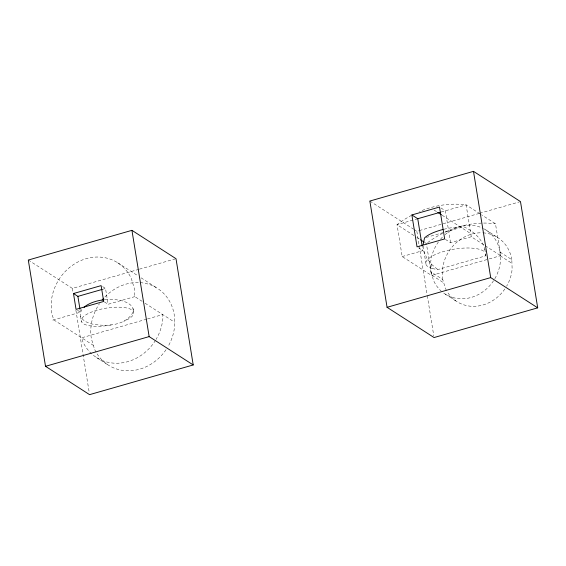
<?xml version="1.0" encoding="UTF-8"?>
<svg xmlns="http://www.w3.org/2000/svg" width="566" height="566" viewBox="0 0 566 566"><rect width="100%" height="100%" fill="white"/><g stroke="black" fill="none" stroke-linecap="round" stroke-linejoin="round"><path stroke-width="0.42" stroke-dasharray="2.83 2.12" d="M81.914 309.503L80.351 312.878A27.338 13.025 -5.3 0 0 91.338 323.865C105.41 326.766 125.737 326.228 133.222 311.866A27.338 13.025 -5.3 0 0 122.235 300.879L116.115 299.704L109.358 299.393A26.248 12.502 -5.3 0 0 104.151 299.739M28.3 260.042L72.363 288.391L138.62 269.402M139.469 269.154L175.149 258.931M102.184 289.41L105.531 288.455L108.092 304.282L135.734 296.358M52.822 320.123L80.457 312.199L79.919 308.866M417.743 218.731L397.021 224.674L402.178 256.554L431.554 275.451L488.408 259.157M441.19 212.009L466.108 204.871L480.796 214.323M413.916 229.4L416.852 231.289L418.55 230.801M419.399 230.56L478.864 213.516M479.713 213.269L519.638 201.829M426.226 237.451L444.069 232.336M444.918 232.095L463.611 226.74C473.954 231.232 483.449 239.998 485.281 251.545M146.679 319.174L81.638 337.817L82.778 341.588A45.57 40.462 -57.2 0 0 155.218 340.767M147.521 318.934L162.725 314.576L162.859 318.637A45.57 40.462 -57.2 0 1 156.103 339.324M402.178 256.554L422.908 250.611L422.349 247.165M445.4 239.383L450.543 242.694L471.273 236.751L484.489 245.255M423.347 246.125L423.92 251.269L426.757 258.054L431.476 264.294L432.169 268.546L437.759 269.579L485.628 255.86L485.557 253.243M489.25 258.917L500.648 255.648L495.483 223.775L481.532 214.797M485.897 229.959L497.648 237.522M440.971 207.977L445.378 210.814L450.543 242.694M483.605 228.65A37.972 33.719 -57.2 0 1 500.075 252.111L511.82 259.667L512.131 269.175A37.972 33.719 -57.2 0 1 506.62 286.212M434.087 210.05L437.023 211.939M442.166 215.25L471.542 234.147M485.225 245.729L500.648 255.648M500.188 255.782L511.94 263.339M369.853 201.05L413.18 228.926M413.909 235.541L397.021 224.674A98.732 87.666 -57.2 0 1 411.001 215.618M416.845 237.43L419.781 239.319M424.925 242.63L426.389 243.571L431.554 275.451M418.5 247.781L422.908 250.611M438.431 241.915A37.972 33.719 -57.2 0 0 430.981 271.906L442.732 279.47L445.392 288.299A37.972 33.719 -57.2 0 0 446.503 290.5M432.014 275.324L443.758 282.88M445.159 294.058L456.903 301.614M117.572 262.702L138.139 275.932M141.076 277.821L157.228 288.214M142.165 301.345L134.821 296.619L134.581 289.276L131.39 278.677A45.57 40.462 -57.2 0 0 86.244 258.648A45.57 40.462 -57.2 0 0 51.308 301.628L51.676 313.033L53.735 319.861L93.39 345.373M145.101 303.235L174.477 322.132M102.595 286.559L105.531 288.455M104.42 301.919L108.092 304.282M77.521 310.31L80.457 312.199M96.588 357.57L108.339 365.127M431.476 264.294L437.759 269.579M430.981 271.906L433.641 280.743A37.972 33.719 -57.2 0 0 440.949 290.839M471.273 236.751L466.108 204.871A98.732 87.666 -57.2 0 0 419.477 211.557M423.92 251.269L426.085 264.633M416.852 231.289L419.109 245.227M419.25 246.097L427.153 294.872M427.295 295.742L433.782 335.808M132.989 308.52L133.512 311.76M80.584 316.224L81.476 321.729M72.363 288.391L72.929 291.872M75.886 310.161L89.294 392.91M484.864 248.998L485.628 255.86M500.075 252.111L500.379 261.612A37.972 33.719 -57.2 0 1 494.012 280.057M140.205 282.639A45.57 40.462 -57.2 0 1 174.243 314.788L174.611 326.193A45.57 40.462 -57.2 0 1 167.847 346.88M166.036 349.738A45.57 40.462 -57.2 0 1 96.461 352.844M96.043 352.123A45.57 40.462 -57.2 0 1 94.529 349.144L91.331 338.553A45.57 40.462 -57.2 0 1 99.538 303.602M104.908 296.994A45.57 40.462 -57.2 0 1 139.37 282.59M111.169 324.926A26.581 8.695 -9.2 0 1 81.787 318.63A26.581 8.695 -9.2 0 1 121.407 307.274A26.581 8.695 -9.2 0 1 123.685 321.339M493.566 280.743A37.972 33.719 -57.2 0 1 441.614 291.426M440.475 239.298A37.972 33.719 -57.2 0 1 442.704 236.857M445.095 234.628A37.972 33.719 -57.2 0 1 482.812 228.254M427.67 242.609A98.732 87.666 -57.2 0 1 444.572 232.385M445.286 232.046A98.732 87.666 -57.2 0 1 481.963 223.096M483.668 223.061A98.732 87.666 -57.2 0 1 495.483 223.775M432.169 268.546A30.38 9.94 -9.2 0 1 443.178 251.637A30.38 9.94 -9.2 0 1 485.218 252.648M443.914 229.258A30.38 9.94 -9.2 0 1 463.611 226.74M483.145 232.859A37.972 33.719 -57.2 0 1 511.82 259.667M504.851 288.985A37.972 33.719 -57.2 0 1 446.914 291.221M442.732 279.47A37.972 33.719 -57.2 0 1 482.324 232.817"/><path stroke-width="0.85" d="M423.156 244.406L424.528 237.939A30.38 9.94 -9.2 0 1 443.072 229.463M84.093 307.38L85.183 306.326A26.248 12.502 -5.3 0 1 104.151 299.739M131.935 230.341L28.3 260.042L45.513 366.301L89.577 394.651L193.211 364.95L175.998 258.69L131.935 230.341L149.148 336.6L193.211 364.95M473.487 171.349L369.853 201.05L387.066 307.31L434.065 337.548L537.7 307.847L520.487 201.588L473.487 171.349L490.701 277.609L537.7 307.847M73.488 293.535L101.123 285.618L103.691 301.445L76.049 309.369L73.488 293.535L77.896 296.372L79.919 308.866M77.896 296.372L102.184 289.41M411.871 214.953L439.506 207.036L444.671 238.916L417.036 246.833L411.871 214.953L417.743 218.731L422.208 246.302M417.743 218.731L440.355 212.25M45.513 366.301L149.148 336.6M387.066 307.31L490.701 277.609M437.759 212.413L441.43 214.776M420.517 239.793L424.189 242.156M102.085 300.178A45.57 40.462 -57.2 0 1 103.755 298.232"/></g></svg>
